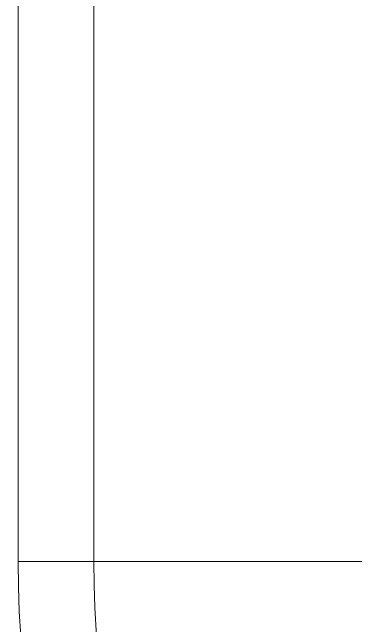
# Model space of a CAD drawing. Header units: millimetres. Extents: x 214 to 1190, y -192 to 1092.
# Drawn here: x 1045.43882 to 1045.45269, y 68.67706 to 68.70187 of the extents above; entities that cross this region are included whole.
import ezdxf

# ---------------------------------------------------------------- set-up
doc = ezdxf.new("R2010")
doc.units = ezdxf.units.MM
doc.layers.add('I-ARQ', color=8, linetype='Continuous', lineweight=0)

msp = doc.modelspace()

# ---------------------------------------------------------------- linework, layer by layer
at = {"layer": 'I-ARQ', "lineweight": 5}
for points in [[(1045.43905, 68.679651), (1045.43905, 68.679651), (1045.43905, 68.704697), (1045.43905, 68.704697)], [(1045.44211, 68.679651), (1045.44211, 68.679651), (1045.44211, 68.704697), (1045.44211, 68.704697)], [(1045.44211, 68.679651), (1045.44211, 68.679651), (1045.43905, 68.679651), (1045.43905, 68.679651)], [(1045.473134, 68.679651), (1045.473134, 68.679651), (1045.44211, 68.679651), (1045.44211, 68.679651)]]:
    msp.add_open_spline(points, degree=3, dxfattribs=at)
for points in [[(1045.438384, 68.679651), (1045.438384, 68.6576), (1045.455311, 68.639243), (1045.477289, 68.637459), (1045.477289, 68.637459), (1045.499267, 68.635675), (1045.518933, 68.651061), (1045.52249, 68.672823)], [(1045.43905, 68.679651), (1045.43905, 68.658048), (1045.455562, 68.640028), (1045.477083, 68.638146), (1045.477083, 68.638146), (1045.498603, 68.636263), (1045.517992, 68.651141), (1045.521744, 68.672416)], [(1045.44211, 68.679651), (1045.44211, 68.659635), (1045.457409, 68.642938), (1045.477349, 68.641193), (1045.477349, 68.641193), (1045.497289, 68.639449), (1045.515255, 68.653234), (1045.518731, 68.672947)]]:
    msp.add_open_spline(points, degree=3, knots=[0, 0, 0, 0, 0.5, 0.5, 0.5, 0.75, 1, 1, 1, 1], dxfattribs=at)

doc.saveas('drawing.dxf')
